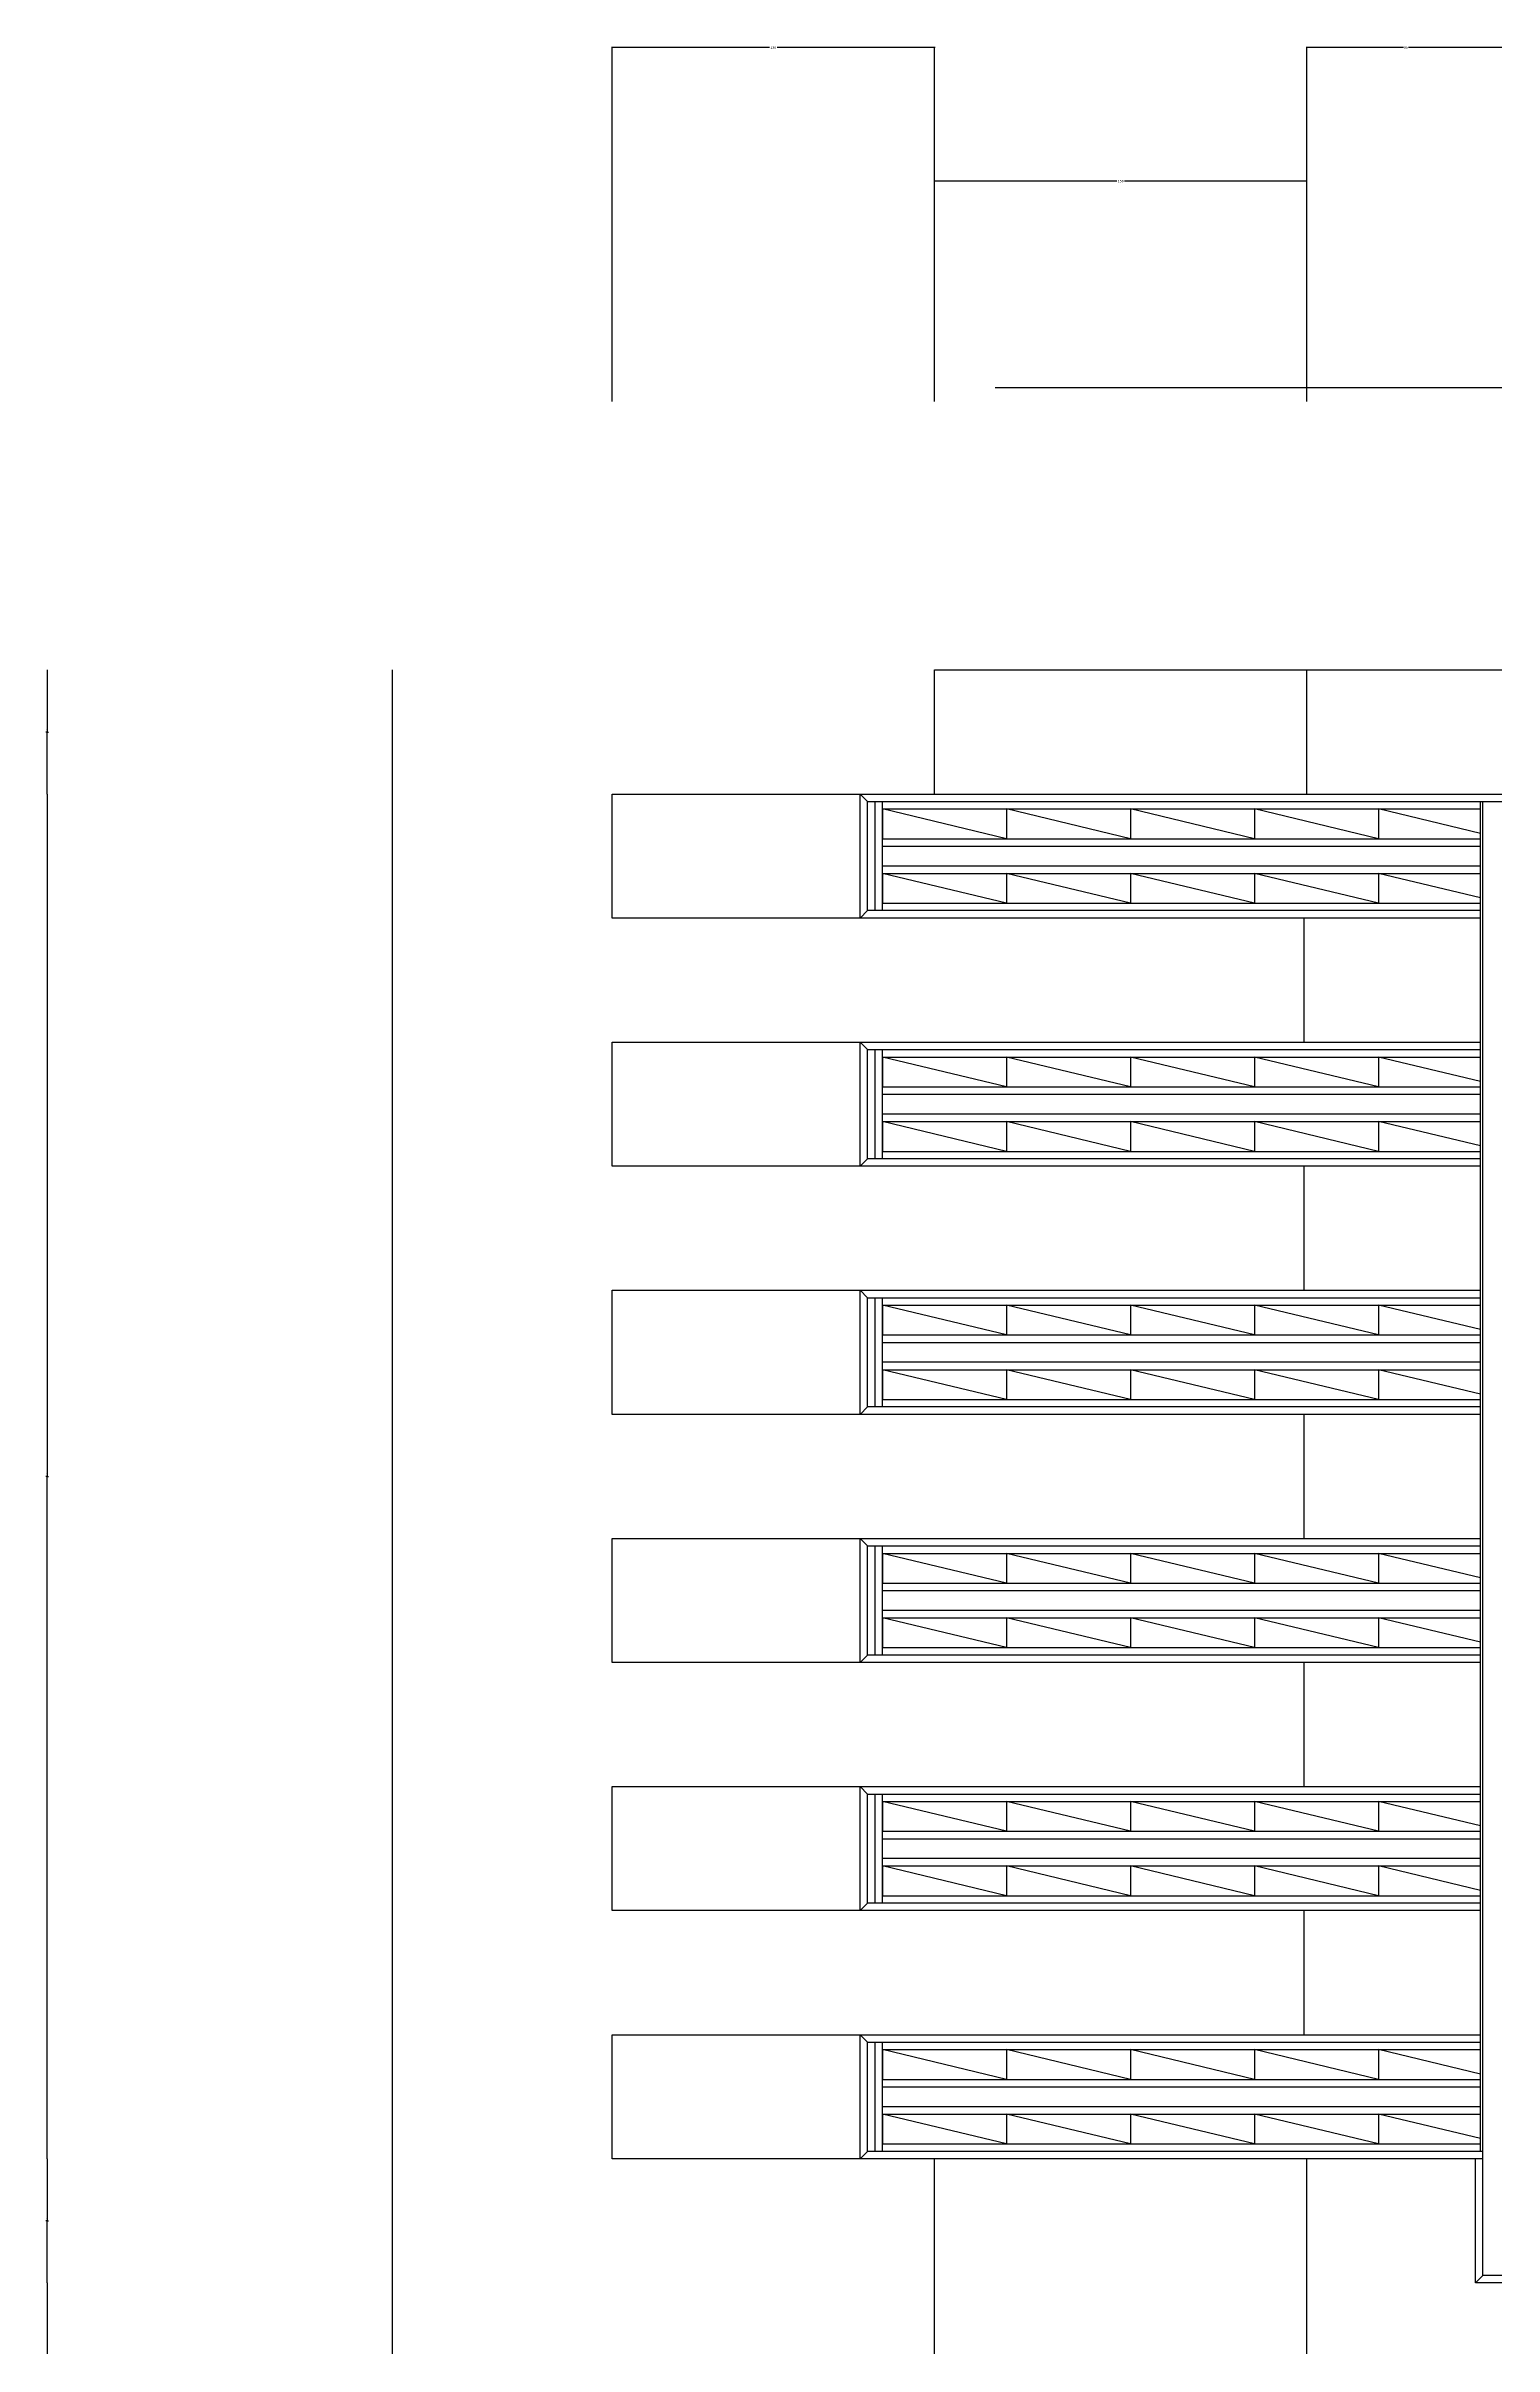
# Model space of a CAD drawing. Header units: metres. Extents: x -105 to 5826, y 5073 to 8638.
# Drawn here: x 3456 to 4039, y 7690 to 8617 of the extents above; entities that cross this region are included whole.
import ezdxf

# ---------------------------------------------------------------- set-up
doc = ezdxf.new("R2010")
doc.units = ezdxf.units.M
for name, color, linetype in [('2', 2, 'Continuous'), ('3', 3, 'Continuous'), ('4', 4, 'Continuous'), ('7', 7, 'Continuous'), ('BH', 3, 'Continuous'), ('DIM', 3, 'Continuous')]:
    doc.layers.add(name, color=color, linetype=linetype)
doc.dimstyles.get("Standard").update_dxf_attribs({"dimtxt": 2.5, "dimasz": 2.5, "dimexe": 1.25, "dimexo": 0.625, "dimtad": 1, "dimcen": 2.5, "dimazin": 3, "dimtfac": 1, "dimtmove": 0, "dimatfit": 3})

# ---------------------------------------------------------------- blocks, each defined once
blk = doc.blocks.new('BH5')
at = {"layer": 'BH'}
for p, q in [((3, 0), (3, 100)), ((15, 0), (15, 100))]:
    blk.add_line(p, q, dxfattribs=at)
blk.add_lwpolyline([(15, 100), (3, 50), (15, 50), (3, 0), (15, 0)], dxfattribs=at)
blk = doc.blocks.new('*D15')
for p, q in [((3456.12, 7715.11), (3456.12, 6665.11)), ((3455.87, 6665.11), (3455.62, 6665.11)), ((3456.12, 5615.11), (3456.12, 6665.11)), ((3456.12, 6665.11), (3456.12, 6665.11)), ((3456.37, 6665.11), (3456.62, 6665.11))]:
    blk.add_line(p, q)
at = {"layer": 'Defpoints'}
for p in [(3456.12, 7715.11), (3456.12, 6665.11), (3456.12, 5615.11)]:
    blk.add_point(p, dxfattribs=at)
at = {"layer": 'DIM', "insert": (3456.12, 6666.235), "char_height": 1, "attachment_point": 5}
blk.add_mtext('0', dxfattribs=at)
blk = doc.blocks.new('*D16')
for p, q in [((3595.1, 8365.11), (3595.1, 6990.11)), ((3594.85, 6990.11), (3594.6, 6990.11)), ((3595.1, 5615.11), (3595.1, 6990.11)), ((3595.1, 6990.11), (3595.1, 6990.11)), ((3595.35, 6990.11), (3595.6, 6990.11))]:
    blk.add_line(p, q)
at = {"layer": 'Defpoints'}
for p in [(3595.1, 8365.11), (3595.1, 6990.11), (3595.1, 5615.11)]:
    blk.add_point(p, dxfattribs=at)
at = {"layer": 'DIM', "insert": (3595.1, 6991.235), "char_height": 1, "attachment_point": 5}
blk.add_mtext('0', dxfattribs=at)
blk = doc.blocks.new('*D21')
for p, q in [((3456.12, 8365.11), (3456.12, 8340.11)), ((3455.87, 8340.11), (3455.62, 8340.11)), ((3456.12, 8315.11), (3456.12, 8340.11)), ((3456.12, 8340.11), (3456.12, 8340.11)), ((3456.37, 8340.11), (3456.62, 8340.11))]:
    blk.add_line(p, q)
at = {"layer": 'Defpoints'}
for p in [(3456.12, 8365.11), (3456.12, 8340.11), (3456.12, 8315.11)]:
    blk.add_point(p, dxfattribs=at)
at = {"layer": 'DIM', "insert": (3456.12, 8341.235), "char_height": 1, "attachment_point": 5}
blk.add_mtext('0', dxfattribs=at)
blk = doc.blocks.new('*D22')
for p, q in [((3456.12, 8315.11), (3456.12, 8040.11)), ((3455.87, 8040.11), (3455.62, 8040.11)), ((3456.12, 7765.11), (3456.12, 8040.11)), ((3456.12, 8040.11), (3456.12, 8040.11)), ((3456.37, 8040.11), (3456.62, 8040.11))]:
    blk.add_line(p, q)
at = {"layer": 'Defpoints'}
for p in [(3456.12, 8315.11), (3456.12, 8040.11), (3456.12, 7765.11)]:
    blk.add_point(p, dxfattribs=at)
at = {"layer": 'DIM', "insert": (3456.12, 8041.235), "char_height": 1, "attachment_point": 5}
blk.add_mtext('0', dxfattribs=at)
blk = doc.blocks.new('*D23')
for p, q in [((3456.12, 7765.11), (3456.12, 7740.11)), ((3455.87, 7740.11), (3455.62, 7740.11)), ((3456.12, 7715.11), (3456.12, 7740.11)), ((3456.12, 7740.11), (3456.12, 7740.11)), ((3456.37, 7740.11), (3456.62, 7740.11))]:
    blk.add_line(p, q)
at = {"layer": 'Defpoints'}
for p in [(3456.12, 7765.11), (3456.12, 7740.11), (3456.12, 7715.11)]:
    blk.add_point(p, dxfattribs=at)
at = {"layer": 'DIM', "insert": (3456.12, 7741.235), "char_height": 1, "attachment_point": 5}
blk.add_mtext('0', dxfattribs=at)
blk = doc.blocks.new('*D24')
for p, q in [((3887.3, 8562.13), (3813.55, 8562.13)), ((3813.8, 8473.25), (3813.8, 8562.13)), ((3964.05, 8562.13), (3890.3, 8562.13)), ((3963.8, 8473.25), (3963.8, 8562.13))]:
    blk.add_line(p, q)
at = {"layer": 'Defpoints'}
for p in [(3963.8, 8562.13), (3813.8, 8473.25), (3963.8, 8473.25)]:
    blk.add_point(p, dxfattribs=at)
at = {"layer": 'DIM', "insert": (3888.8, 8562.13), "char_height": 1, "attachment_point": 5}
blk.add_mtext('150', dxfattribs=at)
blk = doc.blocks.new('*D25')
for p, q in [((3747.3, 8615.92), (3683.55, 8615.92)), ((3683.8, 8473.25), (3683.8, 8615.92)), ((3814.05, 8615.92), (3750.3, 8615.92)), ((3813.8, 8473.25), (3813.8, 8615.92))]:
    blk.add_line(p, q)
at = {"layer": 'Defpoints'}
for p in [(3813.8, 8615.92), (3683.8, 8473.25), (3813.8, 8473.25)]:
    blk.add_point(p, dxfattribs=at)
at = {"layer": 'DIM', "insert": (3748.8, 8615.92), "char_height": 1, "attachment_point": 5}
blk.add_mtext('130', dxfattribs=at)
blk = doc.blocks.new('*D26')
for p, q in [((4002.8, 8615.92), (3963.55, 8615.92)), ((3963.8, 8473.25), (3963.8, 8615.92)), ((4044.05, 8615.92), (4004.8, 8615.92)), ((4043.8, 8473.25), (4043.8, 8615.92))]:
    blk.add_line(p, q)
at = {"layer": 'Defpoints'}
for p in [(4043.8, 8615.92), (3963.8, 8473.25), (4043.8, 8473.25)]:
    blk.add_point(p, dxfattribs=at)
at = {"layer": 'DIM', "insert": (4003.8, 8615.92), "char_height": 1, "attachment_point": 5}
blk.add_mtext('80', dxfattribs=at)

msp = doc.modelspace()

# ---------------------------------------------------------------- linework, layer by layer
at = {"layer": '2'}
for p, q in [((3813.8, 8315.11), (3813.8, 8365.11)), ((3813.8, 8365.11), (4043.8, 8365.11)), ((3813.8, 5615.11), (3813.8, 7765.11))]:
    msp.add_line(p, q, dxfattribs=at)
at = {"layer": '3'}
msp.add_line((4463.46, 8478.77), (3838.25, 8478.77), dxfattribs=at)
at = {"layer": '4'}
for p, q in [((3683.8, 8315.11), (4043.8, 8315.11)), ((3683.8, 8265.11), (3683.8, 8315.11)), ((3783.8, 8265.11), (3783.8, 8315.11)), ((4033.8, 8265.11), (3683.8, 8265.11)), ((3683.8, 8215.11), (4033.8, 8215.11)), ((3683.8, 8165.11), (3683.8, 8215.11)), ((3783.8, 8165.11), (3783.8, 8215.11)), ((4033.8, 8165.11), (3683.8, 8165.11)), ((3683.8, 8115.11), (4033.8, 8115.11)), ((3683.8, 8065.11), (3683.8, 8115.11)), ((3783.8, 8065.11), (3783.8, 8115.11)), ((4033.8, 8065.11), (3683.8, 8065.11)), ((3683.8, 8015.11), (4033.8, 8015.11)), ((3683.8, 7965.11), (3683.8, 8015.11)), ((3783.8, 7965.11), (3783.8, 8015.11)), ((4033.8, 7965.11), (3683.8, 7965.11)), ((3683.8, 7915.11), (4033.8, 7915.11)), ((3683.8, 7865.11), (3683.8, 7915.11)), ((3783.8, 7865.11), (3783.8, 7915.11)), ((4033.8, 7865.11), (3683.8, 7865.11)), ((3683.8, 7815.11), (4033.8, 7815.11)), ((3683.8, 7765.11), (3683.8, 7815.11)), ((3783.8, 7765.11), (3783.8, 7815.11)), ((4034.8, 7765.11), (3683.8, 7765.11)), ((3963.8, 5615.11), (3963.8, 7765.11)), ((4031.8, 7715.11), (4031.8, 7765.11)), ((4190.8, 7715.11), (4031.8, 7715.11))]:
    msp.add_line(p, q, dxfattribs=at)
at = {"layer": '7'}
for p, q in [((3963.8, 8315.11), (3963.8, 8365.11)), ((3786.8, 8312.11), (3783.8, 8315.11)), ((3786.8, 8312.11), (4043.8, 8312.11)), ((3786.8, 8268.11), (3786.8, 8312.11)), ((3789.8, 8268.11), (3789.8, 8312.11)), ((3792.8, 8268.11), (3792.8, 8312.11)), ((4033.8, 7768.11), (4033.8, 8312.11)), ((4034.8, 7718.11), (4034.8, 8312.11)), ((3792.8, 8294.11), (4033.8, 8294.11)), ((4033.8, 8286.11), (3792.8, 8286.11)), ((3786.8, 8268.11), (3783.8, 8265.11)), ((4033.8, 8268.11), (3786.8, 8268.11)), ((3962.8, 8215.11), (3962.8, 8265.11)), ((3786.8, 8212.11), (3783.8, 8215.11)), ((3786.8, 8212.11), (4033.8, 8212.11)), ((3786.8, 8168.11), (3786.8, 8212.11)), ((3789.8, 8168.11), (3789.8, 8212.11)), ((3792.8, 8168.11), (3792.8, 8212.11)), ((3792.8, 8194.11), (4033.8, 8194.11)), ((4033.8, 8186.11), (3792.8, 8186.11)), ((3786.8, 8168.11), (3783.8, 8165.11)), ((4033.8, 8168.11), (3786.8, 8168.11)), ((3962.8, 8115.11), (3962.8, 8165.11)), ((3786.8, 8112.11), (3783.8, 8115.11)), ((3786.8, 8112.11), (4033.8, 8112.11)), ((3786.8, 8068.11), (3786.8, 8112.11)), ((3789.8, 8068.11), (3789.8, 8112.11)), ((3792.8, 8068.11), (3792.8, 8112.11)), ((3792.8, 8094.11), (4033.8, 8094.11)), ((4033.8, 8086.11), (3792.8, 8086.11)), ((3786.8, 8068.11), (3783.8, 8065.11)), ((4033.8, 8068.11), (3786.8, 8068.11)), ((3962.8, 8015.11), (3962.8, 8065.11)), ((3786.8, 8012.11), (3783.8, 8015.11)), ((3786.8, 8012.11), (4033.8, 8012.11)), ((3786.8, 7968.11), (3786.8, 8012.11)), ((3789.8, 7968.11), (3789.8, 8012.11)), ((3792.8, 7968.11), (3792.8, 8012.11)), ((3792.8, 7994.11), (4033.8, 7994.11)), ((4033.8, 7986.11), (3792.8, 7986.11)), ((3786.8, 7968.11), (3783.8, 7965.11)), ((4033.8, 7968.11), (3786.8, 7968.11)), ((3962.8, 7915.11), (3962.8, 7965.11)), ((3786.8, 7912.11), (3783.8, 7915.11)), ((3786.8, 7912.11), (4033.8, 7912.11)), ((3786.8, 7868.11), (3786.8, 7912.11)), ((3789.8, 7868.11), (3789.8, 7912.11)), ((3792.8, 7868.11), (3792.8, 7912.11)), ((3792.8, 7894.11), (4033.8, 7894.11)), ((4033.8, 7886.11), (3792.8, 7886.11)), ((3786.8, 7868.11), (3783.8, 7865.11)), ((4033.8, 7868.11), (3786.8, 7868.11)), ((3962.8, 7815.11), (3962.8, 7865.11)), ((3786.8, 7812.11), (3783.8, 7815.11)), ((3786.8, 7812.11), (4033.8, 7812.11)), ((3786.8, 7768.11), (3786.8, 7812.11)), ((3789.8, 7768.11), (3789.8, 7812.11)), ((3792.8, 7768.11), (3792.8, 7812.11)), ((3792.8, 7794.11), (4033.8, 7794.11)), ((4033.8, 7786.11), (3792.8, 7786.11)), ((3786.8, 7768.11), (3783.8, 7765.11)), ((4034.8, 7768.11), (3786.8, 7768.11)), ((4034.8, 7718.11), (4031.8, 7715.11)), ((4187.8, 7718.11), (4034.8, 7718.11))]:
    msp.add_line(p, q, dxfattribs=at)
at = {"layer": 'BH'}
for p, q in [((3992.8, 8309.11), (4033.8, 8309.11)), ((3992.8, 8297.11), (4033.8, 8297.11)), ((3992.8, 8283.11), (4033.8, 8283.11)), ((3992.8, 8271.11), (4033.8, 8271.11)), ((3992.8, 8209.11), (4033.8, 8209.11)), ((3992.8, 8197.11), (4033.8, 8197.11)), ((3992.8, 8183.11), (4033.8, 8183.11)), ((3992.8, 8171.11), (4033.8, 8171.11)), ((3992.8, 8109.11), (4033.8, 8109.11)), ((3992.8, 8097.11), (4033.8, 8097.11)), ((3992.8, 8083.11), (4033.8, 8083.11)), ((3992.8, 8071.11), (4033.8, 8071.11)), ((3992.8, 8009.11), (4033.8, 8009.11)), ((3992.8, 7997.11), (4033.8, 7997.11)), ((3992.8, 7983.11), (4033.8, 7983.11)), ((3992.8, 7971.11), (4033.8, 7971.11)), ((3992.8, 7909.11), (4033.8, 7909.11)), ((3992.8, 7897.11), (4033.8, 7897.11)), ((3992.8, 7883.11), (4033.8, 7883.11)), ((3992.8, 7871.11), (4033.8, 7871.11)), ((3992.8, 7809.11), (4033.8, 7809.11)), ((3992.8, 7797.11), (4033.8, 7797.11)), ((3992.8, 7783.11), (4033.8, 7783.11)), ((3992.8, 7771.11), (4033.8, 7771.11))]:
    msp.add_line(p, q, dxfattribs=at)
for points in [[(4033.8, 8299.27), (3992.8, 8309.11), (3992.8, 8297.11)], [(4033.8, 8273.27), (3992.8, 8283.11), (3992.8, 8271.11)], [(4033.8, 8199.27), (3992.8, 8209.11), (3992.8, 8197.11)], [(4033.8, 8173.27), (3992.8, 8183.11), (3992.8, 8171.11)], [(4033.8, 8099.27), (3992.8, 8109.11), (3992.8, 8097.11)], [(4033.8, 8073.27), (3992.8, 8083.11), (3992.8, 8071.11)], [(4033.8, 7999.27), (3992.8, 8009.11), (3992.8, 7997.11)], [(4033.8, 7973.27), (3992.8, 7983.11), (3992.8, 7971.11)], [(4033.8, 7899.27), (3992.8, 7909.11), (3992.8, 7897.11)], [(4033.8, 7873.27), (3992.8, 7883.11), (3992.8, 7871.11)], [(4033.8, 7799.27), (3992.8, 7809.11), (3992.8, 7797.11)], [(4033.8, 7773.27), (3992.8, 7783.11), (3992.8, 7771.11)]]:
    msp.add_lwpolyline(points, dxfattribs=at)

# ---------------------------------------------------------------- block references
at = {"layer": '3', "rotation": 270}
for p in [(3792.8, 8312.11), (3892.8, 8312.11), (3792.8, 8286.11), (3892.8, 8286.11), (3792.8, 8212.11), (3892.8, 8212.11), (3792.8, 8186.11), (3892.8, 8186.11), (3792.8, 8112.11), (3892.8, 8112.11), (3792.8, 8086.11), (3892.8, 8086.11), (3792.8, 8012.11), (3892.8, 8012.11), (3792.8, 7986.11), (3892.8, 7986.11), (3792.8, 7912.11), (3892.8, 7912.11), (3792.8, 7886.11), (3892.8, 7886.11), (3792.8, 7812.11), (3892.8, 7812.11), (3792.8, 7786.11), (3892.8, 7786.11)]:
    msp.add_blockref('BH5', p, dxfattribs=at)

# ---------------------------------------------------------------- dimensions: what is measured, and where the dimension line sits
at = {"layer": 'DIM'}
for base, p1, p2, picture, middle in [((3813.8, 8615.92), (3813.8, 8473.25), (3683.8, 8473.25), '*D25', (3748.8, 8615.92)), ((4043.8, 8615.92), (4043.8, 8473.25), (3963.8, 8473.25), '*D26', (4003.8, 8615.92)), ((3963.8, 8562.13), (3963.8, 8473.25), (3813.8, 8473.25), '*D24', (3888.8, 8562.13)), ((3456.12, 8340.11), (3456.12, 8365.11), (3456.12, 8315.11), '*D21', (3456.12, 8341.235)), ((3595.1, 6990.11), (3595.1, 8365.11), (3595.1, 5615.11), '*D16', (3595.1, 6991.235)), ((3456.12, 8040.11), (3456.12, 8315.11), (3456.12, 7765.11), '*D22', (3456.12, 8041.235)), ((3456.12, 7740.11), (3456.12, 7765.11), (3456.12, 7715.11), '*D23', (3456.12, 7741.235)), ((3456.12, 6665.11), (3456.12, 7715.11), (3456.12, 5615.11), '*D15', (3456.12, 6666.235))]:
    dim = msp.add_linear_dim(base=base, p1=p1, p2=p2, dimstyle='Standard', dxfattribs=at)
    dim.commit()
    dim.dimension.update_dxf_attribs({"geometry": picture, "text_midpoint": middle})

doc.saveas('drawing.dxf')
